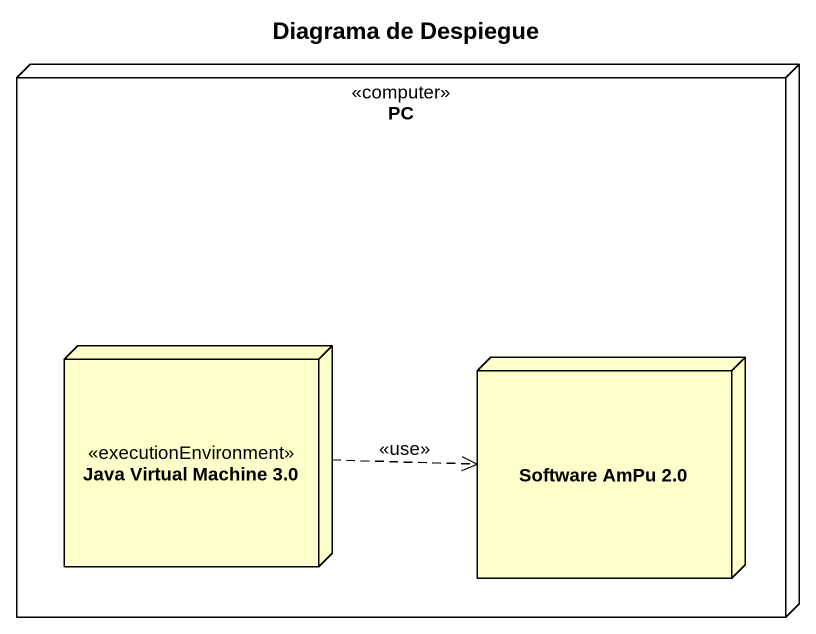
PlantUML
@startuml
title Diagrama de Despiegue
node PC <<computer>> {
  node "Java Virtual Machine 3.0" as Java_Virtual_Machine_3_0 <<executionEnvironment>>
  node "Software AmPu 2.0" as Software_AmPu_2_0
}
Java_Virtual_Machine_3_0 .right.> Software_AmPu_2_0 : <<use>>
@enduml
